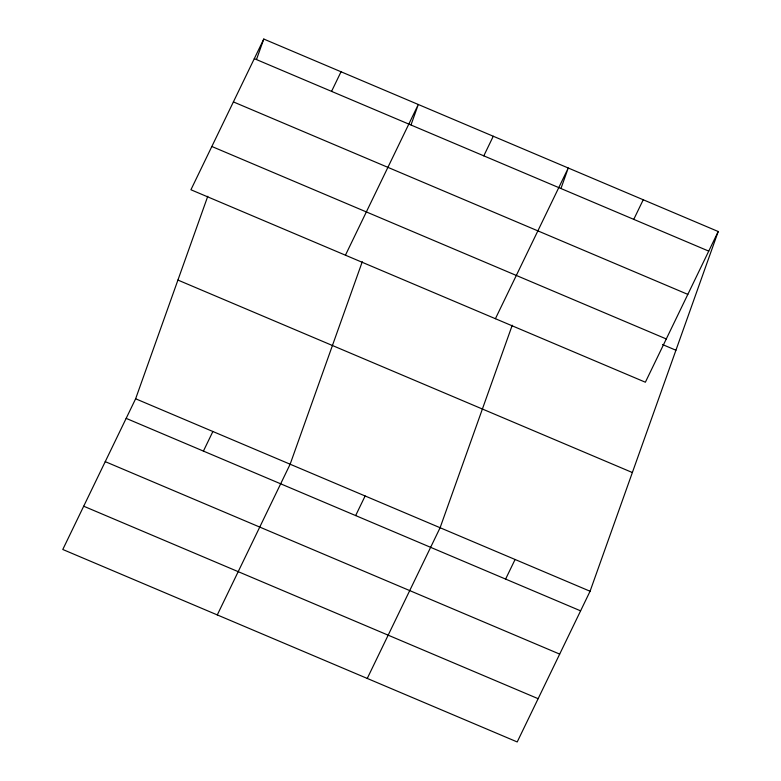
<?xml version="1.0" encoding="UTF-8"?>
<svg xmlns="http://www.w3.org/2000/svg" width="781" height="781" viewBox="0 0 781 781"><rect width="100%" height="100%" fill="white"/><g stroke="black" fill="none" stroke-linecap="round" stroke-linejoin="round"><path stroke-width="1.17" d="M718.217 231.518L645.37 382.221L190.925 189.754L263.783 39.05L718.217 231.518L590.075 591.246L517.217 741.95L62.783 549.482L135.63 398.779L207.775 196.265M256.529 59.405L263.783 39.05M362.286 261.703L290.141 464.217L217.284 614.92M411.04 124.843L418.294 104.488L345.436 255.192M512.248 325.218L440.103 527.731L367.255 678.435M561.002 188.358L568.256 168.003L495.408 318.707M331.564 91.367L341.033 71.774M203.411 451.096L212.891 431.493M483.8 155.849L493.27 136.245M355.648 515.577L365.127 495.974M633.762 219.363L643.241 199.76M505.61 579.092L515.089 559.489M254.303 58.653L708.748 251.121M233.392 101.911L687.827 294.388M211.846 146.486L666.281 338.954M662.503 344.538L675.926 350.23M177.922 280.067L632.356 472.534M135.63 398.779L590.075 591.246M126.161 418.372L580.595 610.849M105.24 461.639L559.684 654.107M83.694 506.215L538.129 698.683"/></g></svg>
